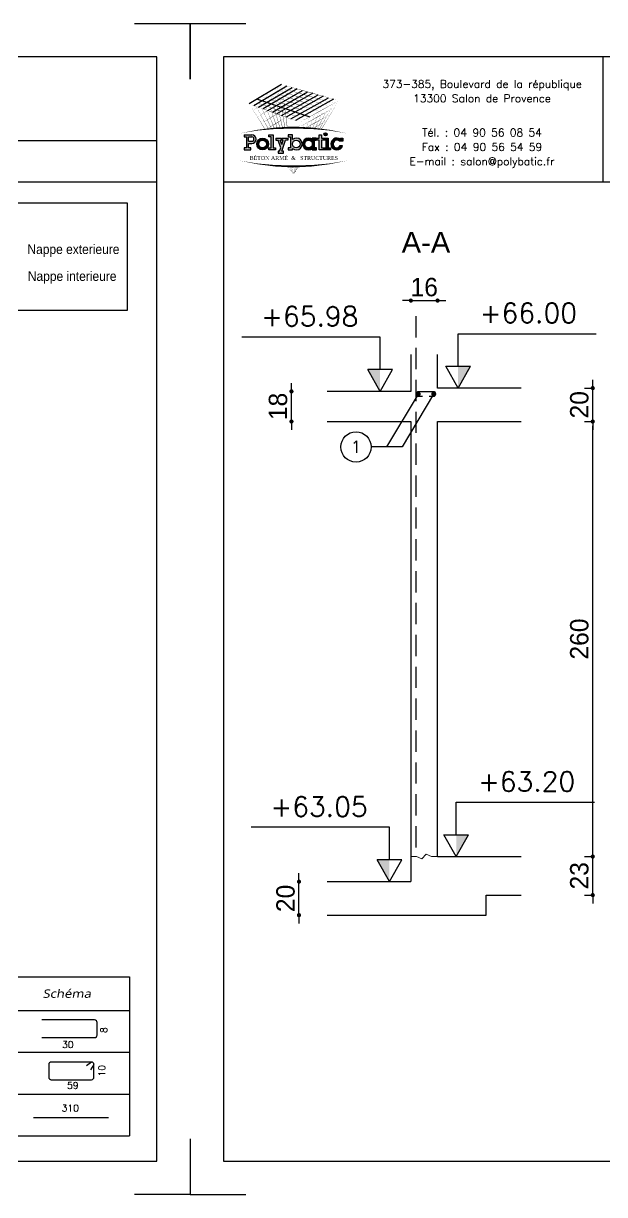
# Model space of a CAD drawing. Header units: metres. Extents: x -5618 to 118954, y -306 to 4637.
# Drawn here: x 10126 to 10473, y 894 to 1594 of the extents above; entities that cross this region are included whole.
import ezdxf
from ezdxf.enums import TextEntityAlignment as Align

# ---------------------------------------------------------------- set-up
doc = ezdxf.new("R2010")
doc.units = ezdxf.units.M
doc.linetypes.add('CACHEX2', pattern=[19.05, 12.7, -6.35])
for name, color, linetype in [('COTATION', 1, 'Continuous'), ('GO-CARTOUCHE', 7, 'Continuous'), ('GO-FER-HA', 140, 'Continuous'), ('GO-TEXTE', 9, 'Continuous'), ('GO-TEXTE-FER', 3, 'Continuous'), ('K_ENT_M_Building_V.76', 7, 'Continuous'), ('STR_COTATION', 1, 'Continuous'), ('STR_TS', 22, 'Continuous'), ('STR_VOI-POT', 6, 'Continuous')]:
    doc.layers.add(name, color=color, linetype=linetype)
doc.layers.add('Kofragna_forma', color=7, linetype='Continuous', lineweight=70)
doc.styles.add('GrDimensions', font='simplex.shx')
doc.styles.add('POLYBATIC', font='TIMES.TTF')
doc.styles.add('schéma', font='simplex.shx')
doc.styles.add('Tableau', font='romans.shx', dxfattribs={"width": 0.9, "oblique": 10})
doc.styles.add('Tableau2', font='trebuc.TTF', dxfattribs={"width": 0.9, "oblique": 10})
doc.styles.add('TEXTE', font='romans.shx')
doc.styles.add('TEXTEBA', font='ARIAL.TTF')
doc.dimstyles.new('COUPE-20', dxfattribs={"dimscale": 0.5, "dimtxt": 22, "dimasz": 5, "dimexe": 0.05, "dimexo": 0, "dimgap": 5, "dimtad": 1, "dimdec": 0, "dimdsep": 46, "dimtxsty": 'Standard', "dimblk1": 'DOT', "dimblk2": 'DOT', "dimsah": 1, "dimcen": 0, "dimdle": 150, "dimclrd": 1, "dimclre": 1, "dimclrt": 7, "dimadec": 0, "dimazin": 0, "dimtfac": 1, "dimtdec": 0, "dimtix": 1, "dimtmove": 2, "dimatfit": 3, "dimldrblk": 'DOT', "dimfxl": 0, "dimtvp": 1, "dimtolj": 1, "dimtzin": 0, "dimarcsym": 0})

# ---------------------------------------------------------------- blocks, each defined once
blk = doc.blocks.new('Barre libre')
at = {"layer": 'GO-TEXTE-FER'}
for p, q in [((0, 0), (0, -1)), ((0, 0), (8.9, 0)), ((0.8, 0), (0.8, -1)), ((1.8, 0), (1.8, -1)), ((2.8, 0), (2.8, -1)), ((3.6, 0), (3.6, -1)), ((5.1, 0), (5.1, -1)), ((5.9, 0), (5.9, -1)), ((8.9, 0), (8.9, -1)), ((0, -1), (8.9, -1))]:
    blk.add_line(p, q, dxfattribs=at)
at = {"layer": 'GO-TEXTE-FER', "color": 1}
blk.add_line((6.603, -0.563), (8.394, -0.563), dxfattribs=at)
at = {"layer": 'GO-TEXTE-FER', "color": 1, "style": 'Tableau'}
blk.add_attdef('Longueur', text='', height=0.16, dxfattribs=at).set_placement((7.481, -0.336), align=Align.MIDDLE_CENTER)
at = {"layer": 'GO-TEXTE-FER', "style": 'Tableau2', "width": 0.9}
blk.add_attdef('NUMERO', text='', height=0.28, dxfattribs=at).set_placement((0.4, -0.5), align=Align.MIDDLE_CENTER)
at = {"layer": 'GO-TEXTE-FER', "style": 'Tableau', "oblique": 10, "width": 0.9}
for tag, p in [('QUANTITE', (1.3, -0.5)), ('NOMBRE', (2.3, -0.5)), ('NUANCE', (3.2, -0.5)), ('LONGUEUR', (4.35, -0.5)), ('ESPACEMENTS', (5.5, -0.5))]:
    blk.add_attdef(tag, text='', height=0.2, dxfattribs=at).set_placement(p, align=Align.MIDDLE_CENTER)
blk = doc.blocks.new('U')
at = {"layer": 'GO-TEXTE-FER'}
for p, q in [((0, 0), (0, -1)), ((0, 0), (8.9, 0)), ((0.8, 0), (0.8, -1)), ((1.8, 0), (1.8, -1)), ((2.8, 0), (2.8, -1)), ((3.6, 0), (3.6, -1)), ((5.1, 0), (5.1, -1)), ((5.9, 0), (5.9, -1)), ((8.9, 0), (8.9, -1)), ((0, -1), (8.9, -1))]:
    blk.add_line(p, q, dxfattribs=at)
at = {"layer": 'GO-TEXTE-FER', "color": 1}
blk.add_lwpolyline([(6.803, -0.65), (8.063, -0.65, 0.414214), (8.123, -0.59), (8.123, -0.29, 0.414214), (8.063, -0.23), (6.803, -0.23)], format="xyb", dxfattribs=at)
at = {"layer": 'GO-TEXTE-FER', "color": 1, "style": 'Tableau'}
blk.add_attdef('Largeur', text='', height=0.16, rotation=90, dxfattribs=at).set_placement((8.284, -0.472), align=Align.MIDDLE_CENTER)
at = {"layer": 'GO-TEXTE-FER', "style": 'Tableau2', "width": 0.9}
blk.add_attdef('NUMERO', text='', height=0.28, dxfattribs=at).set_placement((0.4, -0.5), align=Align.MIDDLE_CENTER)
at = {"layer": 'GO-TEXTE-FER', "style": 'Tableau', "oblique": 10, "width": 0.9}
for tag, p in [('QUANTITE', (1.3, -0.5)), ('NOMBRE', (2.3, -0.5)), ('NUANCE', (3.2, -0.5)), ('LONGUEUR', (4.35, -0.5)), ('ESPACEMENTS', (5.5, -0.5))]:
    blk.add_attdef(tag, text='', height=0.2, dxfattribs=at).set_placement(p, align=Align.MIDDLE_CENTER)
at = {"layer": 'GO-TEXTE-FER', "color": 1, "style": 'Tableau'}
blk.add_attdef('Longueur', text='', height=0.16, dxfattribs=at).set_placement((7.422, -0.819), align=Align.MIDDLE_CENTER)
blk = doc.blocks.new('Désignation')
at = {"layer": 'GO-TEXTE-FER'}
for p, q in [((0, 0.8), (8.9, 0.8)), ((0, 0.8), (0, 0)), ((0.8, 0.8), (0.8, 0)), ((1.8, 0.8), (1.8, 0)), ((2.8, 0.8), (2.8, 0)), ((3.6, 0.8), (3.6, 0)), ((5.1, 0.8), (5.1, 0)), ((5.9, 0.8), (5.9, 0)), ((8.9, 0.8), (8.9, 0)), ((0, 0), (8.9, 0))]:
    blk.add_line(p, q, dxfattribs=at)
at = {"layer": 'GO-TEXTE-FER', "style": 'Tableau2', "oblique": 10}
for s, p in [('Longueur', (4.356, 0.55)), ('Esp', (5.494, 0.55)), ('N°', (0.4, 0.4)), ('Qté', (1.3, 0.4)), ('Nbre', (2.3, 0.4)), ('HA', (3.2, 0.4))]:
    blk.add_text(s, height=0.2, dxfattribs=at).set_placement(p, align=Align.MIDDLE_CENTER)
at = {"layer": 'GO-TEXTE-FER', "color": 7, "style": 'Tableau', "oblique": 10, "width": 0.9}
for s, p in [('(m)', (4.356, 0.265)), ('(cm)', (5.494, 0.265))]:
    blk.add_text(s, height=0.15, dxfattribs=at).set_placement(p, align=Align.MIDDLE_CENTER)
at = {"layer": 'GO-TEXTE-FER', "style": 'Tableau2', "oblique": 10, "width": 1.2}
blk.add_text('Schéma', height=0.2, dxfattribs=at).set_placement((7.4, 0.4), align=Align.MIDDLE_CENTER)
blk = doc.blocks.new('Cadre')
at = {"layer": 'GO-TEXTE-FER'}
for p, q in [((0, 0), (0, -1)), ((0, 0), (8.9, 0)), ((0.8, 0), (0.8, -1)), ((1.8, 0), (1.8, -1)), ((2.8, 0), (2.8, -1)), ((3.6, 0), (3.6, -1)), ((5.1, 0), (5.1, -1)), ((5.9, 0), (5.9, -1)), ((8.9, 0), (8.9, -1)), ((0, -1), (8.9, -1))]:
    blk.add_line(p, q, dxfattribs=at)
at = {"layer": 'GO-TEXTE-FER', "color": 1}
for p, q in [((7.987, -0.237), (7.868, -0.328)), ((8.047, -0.297), (7.965, -0.422))]:
    blk.add_line(p, q, dxfattribs=at)
blk.add_lwpolyline([(6.967, -0.297), (6.967, -0.597, 0.414214), (7.027, -0.657), (7.987, -0.657, 0.414214), (8.047, -0.597), (8.047, -0.297, 0.414214), (7.987, -0.237), (7.027, -0.237, 0.414214)], format="xyb", close=True, dxfattribs=at)
at = {"layer": 'GO-TEXTE-FER', "color": 1, "style": 'Tableau'}
blk.add_attdef('Largeur', text='', height=0.16, rotation=90, dxfattribs=at).set_placement((8.237, -0.445), align=Align.MIDDLE_CENTER)
at = {"layer": 'GO-TEXTE-FER', "style": 'Tableau2', "width": 0.9}
blk.add_attdef('NUMERO', text='', height=0.28, dxfattribs=at).set_placement((0.4, -0.5), align=Align.MIDDLE_CENTER)
at = {"layer": 'GO-TEXTE-FER', "style": 'Tableau', "oblique": 10, "width": 0.9}
for tag, p in [('QUANTITE', (1.3, -0.5)), ('NOMBRE', (2.3, -0.5)), ('NUANCE', (3.2, -0.5)), ('LONGUEUR', (4.35, -0.5)), ('ESPACEMENTS', (5.5, -0.5))]:
    blk.add_attdef(tag, text='', height=0.2, dxfattribs=at).set_placement(p, align=Align.MIDDLE_CENTER)
at = {"layer": 'GO-TEXTE-FER', "color": 1, "style": 'Tableau'}
blk.add_attdef('Longueur', text='', height=0.16, dxfattribs=at).set_placement((7.542, -0.794), align=Align.MIDDLE_CENTER)
blk = doc.blocks.new('A$C492E529B')
h = blk.add_hatch(color=256)
h.paths.add_polyline_path([(-1.983, 0.1), (-2.083, 0.1), (-2.083, 0.3), (-1.933, 0.3, 1), (-1.933, 0.7), (-2.283, 0.7), (-2.283, 0.6), (-2.183, 0.6), (-2.183, 0.1), (-2.283, 0.1), (-2.283, 0), (-1.983, 0)])
h.paths.add_polyline_path([(-2.083, 0.4), (-2.083, 0.6), (-1.933, 0.6, -1), (-1.933, 0.4)], flags=16)
h = blk.add_hatch(color=256)
h.paths.add_polyline_path([(-1.158, 0.275, 1), (-1.708, 0.275, 1)])
h.paths.add_polyline_path([(-1.608, 0.275, -1), (-1.258, 0.275, -1)], flags=16)
for color, points in [(256, [(-0.938, 0.7), (-1.138, 0.7), (-1.138, 0.6), (-1.038, 0.6), (-1.038, 0.1), (-1.138, 0.1), (-1.138, 0), (-0.838, 0), (-0.838, 0.1), (-0.938, 0.1)]), (256, [(-0.367, 0.45), (-0.268, 0.45), (-0.268, 0.55), (-0.523, 0.55), (-0.523, 0.45), (-0.473, 0.45), (-0.543, 0.253), (-0.612, 0.45), (-0.562, 0.45), (-0.562, 0.55), (-0.818, 0.55), (-0.818, 0.45), (-0.718, 0.45), (-0.595, 0.101), (-0.648, -0.05), (-0.718, -0.05), (-0.718, -0.15), (-0.468, -0.15), (-0.468, -0.05), (-0.543, -0.05)]), (256, [(1.393, 0.55), (1.292, 0.55), (1.292, 0.7), (1.193, 0.7), (1.193, 0.55), (1.093, 0.55), (1.093, 0.45), (1.193, 0.45), (1.193, 0), (1.393, 0), (1.393, 0.1), (1.292, 0.1), (1.292, 0.45), (1.393, 0.45)]), (140, [(1.413, 0.725, 1), (1.563, 0.725, 1)]), (256, [(1.613, 0.55), (1.413, 0.55), (1.413, 0.45), (1.513, 0.45), (1.513, 0.1), (1.413, 0.1), (1.413, 0), (1.712, 0), (1.712, 0.1), (1.613, 0.1)]), (256, [(2.13, 0.4), (2.283, 0.4), (2.283, 0.55), (2.183, 0.55), (2.183, 0.487, 3.359496), (2.272, 0.2), (2.166, 0.2, -3.125802)])]:
    blk.add_hatch(color=color).paths.add_polyline_path(points)
h = blk.add_hatch(color=256)
h.paths.add_polyline_path([(-0.047, 0.487), (-0.047, 0.7), (-0.248, 0.7), (-0.248, 0.6), (-0.147, 0.6), (-0.147, 0.1), (-0.248, 0.1), (-0.248, 0), (-0.047, 0), (-0.047, 0.063, 2.12132)])
h.paths.add_polyline_path([(-0.047, 0.275, -1), (0.303, 0.275, -1)], flags=16)
h = blk.add_hatch(color=256)
h.paths.add_polyline_path([(1.073, 0.1), (0.973, 0.1), (0.973, 0.45), (1.073, 0.45), (1.073, 0.55), (0.873, 0.55), (0.873, 0.487, 2.12132), (0.873, 0.063), (0.873, 0), (1.073, 0)])
h.paths.add_polyline_path([(0.523, 0.275, -1), (0.873, 0.275, -1)], flags=16)
for p, q in [((0.873, 0.55), (0.873, 0.487)), ((1.073, 0.55), (0.873, 0.55)), ((1.073, 0.45), (1.073, 0.55)), ((-0.595, 0.101), (-0.718, 0.45)), ((-0.648, -0.05), (-0.595, 0.101)), ((-0.543, 0.253), (-0.612, 0.45)), ((-0.543, -0.05), (-0.367, 0.45)), ((-0.543, 0.253), (-0.473, 0.45)), ((0.873, 0.063), (0.873, 0)), ((0.973, 0.1), (0.973, 0.45)), ((0.973, 0.45), (1.073, 0.45)), ((1.073, 0.1), (0.973, 0.1)), ((1.073, 0), (1.073, 0.1)), ((2.166, 0.2), (2.272, 0.2)), ((0.873, 0), (1.073, 0))]:
    blk.add_line(p, q)
for points in [[(-2.283, 0.7), (-1.933, 0.7)], [(-2.283, 0.7), (-2.283, 0.6), (-2.183, 0.6), (-2.183, 0.1), (-2.283, 0.1), (-2.283, 0), (-1.983, 0), (-1.983, 0.1), (-2.083, 0.1), (-2.083, 0.3), (-1.933, 0.3)], [(-2.083, 0.4), (-2.083, 0.6), (-1.933, 0.6)], [(-1.138, 0.7), (-0.938, 0.7), (-0.938, 0.1), (-0.838, 0.1), (-0.838, 0), (-1.138, 0), (-1.138, 0.1), (-1.038, 0.1), (-1.038, 0.6), (-1.138, 0.6), (-1.138, 0.7)], [(-0.818, 0.55), (-0.562, 0.55)], [(-0.818, 0.55), (-0.818, 0.45), (-0.718, 0.45)], [(-0.612, 0.45), (-0.562, 0.45), (-0.562, 0.55)], [(-0.523, 0.55), (-0.268, 0.55), (-0.268, 0.45), (-0.367, 0.45)], [(-0.473, 0.45), (-0.523, 0.45), (-0.523, 0.55)], [(-0.248, 0.7), (-0.248, 0.6), (-0.147, 0.6), (-0.147, 0.1), (-0.248, 0.1), (-0.248, 0), (-0.047, 0), (-0.047, 0.063)], [(-0.047, 0.487), (-0.047, 0.7), (-0.248, 0.7)], [(1.093, 0.55), (1.193, 0.55), (1.193, 0.7), (1.292, 0.7), (1.292, 0.55), (1.393, 0.55), (1.393, 0.45), (1.292, 0.45), (1.292, 0.1), (1.393, 0.1), (1.393, 0), (1.193, 0), (1.193, 0.45), (1.093, 0.45)], [(1.093, 0.45), (1.093, 0.55)], [(1.413, 0.45), (1.413, 0.55), (1.613, 0.55), (1.613, 0.1), (1.712, 0.1), (1.712, 0), (1.413, 0), (1.413, 0.1), (1.513, 0.1), (1.513, 0.45), (1.413, 0.45)], [(2.183, 0.487), (2.183, 0.55), (2.283, 0.55), (2.283, 0.4), (2.13, 0.4)], [(-2.083, 0.4), (-1.933, 0.4)], [(-0.648, -0.05), (-0.718, -0.05), (-0.718, -0.15), (-0.468, -0.15), (-0.468, -0.05), (-0.543, -0.05)]]:
    blk.add_lwpolyline(points)
for centre, radius in [((-1.433, 0.275), 0.275), ((-1.433, 0.275), 0.175), ((0.128, 0.275), 0.175), ((0.698, 0.275), 0.175)]:
    blk.add_circle(centre, radius)
at = {"color": 140}
blk.add_circle((1.488, 0.725), 0.075, dxfattribs=at)
for centre, radius, start, end in [((-1.933, 0.5), 0.2, 270, 90), ((-1.933, 0.5), 0.1, 270, 90), ((0.128, 0.275), 0.275, 230.4788, 129.5212), ((0.698, 0.275), 0.275, 50.4788, 309.5212), ((2.008, 0.275), 0.275, 50.4788, 344.1734), ((2.008, 0.275), 0.175, 45.5847, 334.6231)]:
    blk.add_arc(centre, radius, start, end)
blk = doc.blocks.new('POLYBATIC')
at = {"color": 140}
for p, q in [((-0.43, 3.281), (-1.602, 2.578)), ((-1.435, 2.518), (-0.241, 3.228)), ((-1.268, 2.457), (-0.053, 3.175)), ((0.135, 3.121), (-1.101, 2.397)), ((-0.934, 2.337), (0.323, 3.068)), ((-0.767, 2.276), (0.511, 3.015)), ((-1.309, 2.754), (0.586, 2.109)), ((0.7, 2.962), (-0.6, 2.216)), ((-0.433, 2.156), (0.888, 2.908)), ((1.076, 2.855), (-0.266, 2.095)), ((-0.099, 2.035), (1.264, 2.802)), ((1.452, 2.749), (0.067, 1.974))]:
    blk.add_line(p, q, dxfattribs=at)
for points in [[(-1.016, 2.93, 0.0156, 0, 0), (-0.43, 3.281, 0, 0, 0)], [(-0.391, 2.983, 0, 0.0156, 0), (-0.923, 2.663, 0, 0, 0)], [(0.122, 2.71, 0.0156, 0, 0), (-0.869, 3.018, 0, 0, 0)], [(-0.491, 1.706, 0.0136, 0, 0), (-0.869, 3.018, 0, 0, 0)], [(-0.838, 2.873, 0.0156, 0, 0), (-0.241, 3.228, 0, 0, 0)], [(0.283, 2.803, 0.0156, 0, 0), (-0.723, 3.105, 0, 0, 0)], [(-0.398, 1.71, 0.014, 0, 0), (-0.723, 3.105, 0, 0, 0)], [(-0.661, 2.816, 0.0156, 0, 0), (-0.053, 3.175, 0, 0, 0)], [(0.444, 2.896, 0.0156, 0, 0), (-0.576, 3.193, 0, 0, 0)], [(-0.309, 1.714, 0.0145, 0, 0), (-0.576, 3.193, 0, 0, 0)], [(-0.483, 2.759, 0.0156, 0, 0), (0.135, 3.121, 0, 0, 0)], [(0.605, 2.988, 0.0156, 0, 0), (-0.43, 3.281, 0, 0, 0)], [(-0.225, 1.716, 0.0149, 0, 0), (-0.43, 3.281, 0, 0, 0)], [(-0.305, 2.702, 0.0156, 0, 0), (0.323, 3.068, 0, 0, 0)], [(-0.128, 2.646, 0.0156, 0, 0), (0.511, 3.015, 0, 0, 0)], [(1.641, 2.695, 0, 0.0156, 0), (0.605, 2.988, 0, 0, 0)], [(-1.602, 2.578, 0, 0.0156, 0), (-1.016, 2.93, 0, 0, 0)], [(-0.684, 2.246, 0.0156, 0, 0), (-1.602, 2.578, 0, 0, 0)], [(-1.031, 1.66, 0.0111, 0, 0), (-1.602, 2.578, 0, 0, 0)], [(-1.456, 2.344, 0, 0.0156, 0), (-0.923, 2.663, 0, 0, 0)], [(-0.522, 2.339, 0.0156, 0, 0), (-1.455, 2.666, 0, 0, 0)], [(-0.913, 1.673, 0.0116, 0, 0), (-1.455, 2.666, 0, 0, 0)], [(-1.435, 2.518, 0, 0.0156, 0), (-0.838, 2.873, 0, 0, 0)], [(-0.361, 2.432, 0.0156, 0, 0), (-1.309, 2.754, 0, 0, 0)], [(-0.8, 1.684, 0.0121, 0, 0), (-1.309, 2.754, 0, 0, 0)], [(-1.268, 2.457, 0, 0.0156, 0), (-0.661, 2.816, 0, 0, 0)], [(-0.2, 2.524, 0.0156, 0, 0), (-1.162, 2.842, 0, 0, 0)], [(-0.692, 1.693, 0.0126, 0, 0), (-1.162, 2.842, 0, 0, 0)], [(-1.101, 2.397, 0, 0.0156, 0), (-0.483, 2.759, 0, 0, 0)], [(-0.039, 2.617, 0.0156, 0, 0), (-1.016, 2.93, 0, 0, 0)], [(-0.589, 1.7, 0.0131, 0, 0), (-1.016, 2.93, 0, 0, 0)], [(-0.934, 2.337, 0, 0.0156, 0), (-0.305, 2.702, 0, 0, 0)], [(-0.352, 2.685, 0, 0.0156, 0), (-0.831, 2.397, 0, 0, 0)], [(-0.767, 2.276, 0, 0.0156, 0), (-0.128, 2.646, 0, 0, 0)], [(-0.6, 2.216, 0, 0.0156, 0), (0.05, 2.589, 0, 0, 0)], [(0.937, 2.305, 0, 0.0156, 0), (-0.039, 2.617, 0, 0, 0)], [(0.05, 2.589, 0.0156, 0, 0), (0.7, 2.962, 0, 0, 0)], [(1.113, 2.402, 0, 0.0156, 0), (0.122, 2.71, 0, 0, 0)], [(0.227, 2.532, 0.0156, 0, 0), (0.888, 2.908, 0, 0, 0)], [(1.289, 2.5, 0, 0.0156, 0), (0.283, 2.803, 0, 0, 0)], [(0.405, 2.475, 0.0156, 0, 0), (1.076, 2.855, 0, 0, 0)], [(1.465, 2.598, 0, 0.0156, 0), (0.444, 2.896, 0, 0, 0)], [(0.582, 2.418, 0.0156, 0, 0), (1.264, 2.802, 0, 0, 0)], [(0.76, 2.362, 0.0156, 0, 0), (1.452, 2.749, 0, 0, 0)], [(0.937, 2.305, 0.0156, 0, 0), (1.641, 2.695, 0, 0, 0)], [(0.942, 1.67, 0.0112, 0, 0), (1.465, 2.598, 0, 0, 0)], [(1.012, 1.663, 0.012, 0, 0), (1.641, 2.695, 0, 0, 0)], [(-1.31, 2.109, 0, 0.0156, 0), (-0.831, 2.397, 0, 0, 0)], [(-1.165, 1.875, 0, 0.0156, 0), (-0.739, 2.131, 0, 0, 0)], [(-0.312, 2.386, 0, 0.0156, 0), (-0.739, 2.131, 0, 0, 0)], [(0.234, 1.914, 0, 0.0156, 0), (-0.684, 2.246, 0, 0, 0)], [(0.41, 2.012, 0, 0.0156, 0), (-0.522, 2.339, 0, 0, 0)], [(-0.433, 2.156, 0, 0.0156, 0), (0.227, 2.532, 0, 0, 0)], [(0.586, 2.109, 0, 0.0156, 0), (-0.361, 2.432, 0, 0, 0)], [(-0.266, 2.095, 0, 0.0156, 0), (0.405, 2.475, 0, 0, 0)], [(0.762, 2.207, 0, 0.0156, 0), (-0.2, 2.524, 0, 0, 0)], [(-0.099, 2.035, 0, 0.0156, 0), (0.582, 2.418, 0, 0, 0)], [(0.067, 1.974, 0, 0.0156, 0), (0.76, 2.362, 0, 0, 0)], [(0.234, 1.914, 0, 0.0156, 0), (0.937, 2.305, 0, 0, 0)], [(0.587, 1.7, 0.00718, 0, 0), (0.762, 2.207, 0, 0, 0)], [(0.689, 1.693, 0.0083, 0, 0), (0.937, 2.305, 0, 0, 0)], [(0.765, 1.884, 0.0156, 0, 0), (1.342, 2.205, 0, 0, 0)], [(0.781, 1.685, 0.00933, 0, 0), (1.113, 2.402, 0, 0, 0)], [(0.852, 2.095, 0.0156, 0, 0), (1.491, 2.45, 0, 0, 0)], [(0.865, 1.678, 0.0103, 0, 0), (1.289, 2.5, 0, 0, 0)], [(-1.953, 1.508, 0, 0.0781, -0.053843), (0, 1.719, 0, 0, 0)], [(-1.019, 1.641, 0, 0.0156, 0), (-0.646, 1.864, 0, 0, 0)], [(-0.273, 2.088, 0, 0.0156, 0), (-0.646, 1.864, 0, 0, 0)], [(-0.234, 1.79, 0, 0.00638, 0), (-0.365, 1.711, 0, 0.00638, 0)], [(1.953, 1.508, 0, 0.0781, 0.053843), (0, 1.719, 0, 0, 0)], [(0.213, 1.74, 0, 0.0156, 0), (0.852, 2.095, 0, 0, 0)], [(0.21, 1.716, 0.00323, 0, 0), (0.234, 1.914, 0, 0, 0)], [(0.349, 1.712, 0.00465, 0, 0), (0.41, 2.012, 0, 0, 0)], [(0.447, 1.708, 0.00693, 0.0156, 0), (0.767, 1.886, 0, 0, 0)], [(0.474, 1.706, 0.00597, 0, 0), (0.586, 2.109, 0, 0, 0)], [(0.68, 1.675, 0.0156, 0, 0), (1.193, 1.96, 0, 0, 0)], [(0.96, 1.668, 0.00293, 0, 0), (1.044, 1.715, 0, 0, 0)], [(-1.953, 0.523, 0, 0.0781, 0.053843), (0, 0.312, 0, 0, 0)], [(1.953, 0.523, 0, 0.0781, -0.053843), (0, 0.312, 0, 0, 0)], [(0, 0, 0, 0.00381, 0), (-0.195, 0.315, 0, 0.00381, 0)], [(0, 0, 0, 0.00368, 0), (-0.171, 0.314, 0, 0.00368, 0)], [(0, 0, 0, 0.00356, 0), (-0.149, 0.314, 0, 0.00356, 0)], [(0, 0, 0, 0.00345, 0), (-0.128, 0.313, 0, 0.00345, 0)], [(0, 0, 0, 0.00334, 0), (-0.109, 0.313, 0, 0.00334, 0)], [(0, 0, 0, 0.00324, 0), (-0.09, 0.313, 0, 0.00324, 0)], [(0, 0, 0, 0.00315, 0), (-0.073, 0.313, 0, 0.00315, 0)], [(0, 0, 0, 0.00306, 0), (-0.056, 0.313, 0, 0.00306, 0)], [(0, 0, 0, 0.00306, 0), (-0.056, 0.313, 0, 0.00306, 0)], [(0, 0, 0, 0.00298, 0), (-0.041, 0.313, 0, 0.00298, 0)], [(0, 0, 0, 0.0051, 0), (0.038, 0.313, 0, 0.0051, 0)], [(0, 0, 0, 0.00425, 0), (0.127, 0.313, 0, 0.00425, 0)], [(0, 0, 0, 0.00408, 0), (0.145, 0.314, 0, 0.00408, 0)], [(0, 0, 0, 0.00392, 0), (0.162, 0.314, 0, 0.00392, 0)], [(0, 0, 0, 0.00378, 0), (0.177, 0.314, 0, 0.00378, 0)], [(0, 0, 0, 0.00365, 0), (0.191, 0.315, 0, 0.00365, 0)], [(0, 0, 0, 0.00486, 0), (0.064, 0.313, 0, 0.00486, 0)], [(0, 0, 0, 0.00464, 0), (0.087, 0.313, 0, 0.00464, 0)], [(0, 0, 0, 0.00443, 0), (0.108, 0.313, 0, 0.00443, 0)]]:
    blk.add_lwpolyline(points, format="xyseb", dxfattribs=at)
at = {"color": 5, "xscale": 0.78125, "yscale": 0.78125, "zscale": 0.78125}
blk.add_blockref('A$C492E529B', (0, 0.91), dxfattribs=at)
at = {"lineweight": 60, "style": 'POLYBATIC'}
for s, p in [('BÉTON ARMÉ', (-1.587, 0.547)), ('STRUCTURES', (0.24, 0.547))]:
    blk.add_text(s, height=0.1406, dxfattribs=at).set_placement(p)
at = {"color": 140, "style": 'POLYBATIC'}
blk.add_text('&', height=0.141, dxfattribs=at).set_placement((0, 0.547), align=Align.CENTER)
blk = doc.blocks.new('_DOT')
at = {"color": 0, "linetype": 'ByBlock'}
blk.add_line((-0.5, 0), (-1, 0), dxfattribs=at)
at = {"color": 0, "linetype": 'ByBlock', "const_width": 0.5}
blk.add_lwpolyline([(-0.25, 0, 1), (0.25, 0, 1)], format="xyb", close=True, dxfattribs=at)
blk = doc.blocks.new('*D786')
at = {"layer": 'COTATION', "color": 1, "lineweight": -2, "ltscale": 4.5}
for p, q in [((10466, 1098.29), (10466, 1100.79)), ((10461, 1095.79), (10466.03, 1095.79)), ((10466, 1072.79), (10466, 1095.79)), ((10461, 1072.79), (10466.03, 1072.79)), ((10466, 1070.29), (10466, 1067.79))]:
    blk.add_line(p, q, dxfattribs=at)
at = {"layer": 'DEFPOINTS', "color": 0, "lineweight": -3, "ltscale": 4.5}
for p in [(10423.23, 1095.79), (10466, 1095.79), (10423.23, 1072.79)]:
    blk.add_point(p, dxfattribs=at)
at = {"layer": 'COTATION', "color": 1, "lineweight": -2, "ltscale": 4.5, "xscale": 2.5, "yscale": 2.5, "zscale": 2.5}
for p, rotation in [((10466, 1095.79), 270), ((10466, 1072.79), 90)]:
    blk.add_blockref('_DOT', p, dxfattribs=dict(at, rotation=rotation))
at = {"layer": 'COTATION', "color": 7, "lineweight": -3, "ltscale": 4.5, "insert": (10458, 1084.29), "char_height": 11, "attachment_point": 5, "rotation": 90}
blk.add_mtext('\\A1;23', dxfattribs=at)
blk = doc.blocks.new('*D787')
at = {"layer": 'COTATION', "color": 1, "lineweight": -2, "ltscale": 4.5}
for p, q in [((10461, 1355.79), (10466.03, 1355.79)), ((10466, 1098.29), (10466, 1353.29)), ((10461, 1095.79), (10466.03, 1095.79))]:
    blk.add_line(p, q, dxfattribs=at)
at = {"layer": 'DEFPOINTS', "color": 0, "lineweight": -3, "ltscale": 4.5}
for p in [(10423.23, 1355.79), (10466, 1355.79), (10423.23, 1095.79)]:
    blk.add_point(p, dxfattribs=at)
at = {"layer": 'COTATION', "color": 1, "lineweight": -2, "ltscale": 4.5, "xscale": 2.5, "yscale": 2.5, "zscale": 2.5}
for p, rotation in [((10466, 1355.79), 90), ((10466, 1095.79), 270)]:
    blk.add_blockref('_DOT', p, dxfattribs=dict(at, rotation=rotation))
at = {"layer": 'COTATION', "color": 7, "lineweight": -3, "ltscale": 4.5, "insert": (10458, 1225.79), "char_height": 11, "attachment_point": 5, "rotation": 90}
blk.add_mtext('\\A1;260', dxfattribs=at)
blk = doc.blocks.new('*D788')
at = {"layer": 'COTATION', "color": 1, "lineweight": -2, "ltscale": 4.5}
for p, q in [((10466, 1378.29), (10466, 1380.79)), ((10461, 1375.79), (10466.03, 1375.79)), ((10466, 1355.79), (10466, 1375.79)), ((10461, 1355.79), (10466.03, 1355.79)), ((10466, 1353.29), (10466, 1350.79))]:
    blk.add_line(p, q, dxfattribs=at)
at = {"layer": 'DEFPOINTS', "color": 0, "lineweight": -3, "ltscale": 4.5}
for p in [(10423.23, 1375.79), (10466, 1375.79), (10423.23, 1355.79)]:
    blk.add_point(p, dxfattribs=at)
at = {"layer": 'COTATION', "color": 1, "lineweight": -2, "ltscale": 4.5, "xscale": 2.5, "yscale": 2.5, "zscale": 2.5}
for p, rotation in [((10466, 1375.79), 270), ((10466, 1355.79), 90)]:
    blk.add_blockref('_DOT', p, dxfattribs=dict(at, rotation=rotation))
at = {"layer": 'COTATION', "color": 7, "lineweight": -3, "ltscale": 4.5, "insert": (10458, 1365.79), "char_height": 11, "attachment_point": 5, "rotation": 90}
blk.add_mtext('\\A1;20', dxfattribs=at)
blk = doc.blocks.new('*D789')
at = {"layer": 'DEFPOINTS', "color": 0, "lineweight": -3, "ltscale": 4.5}
for p in [(10373.23, 1428.07), (10357.23, 1395.79, 187.69), (10373.23, 1395.79, 187.69)]:
    blk.add_point(p, dxfattribs=at)
at = {"layer": 'STR_COTATION', "color": 1, "lineweight": -2, "ltscale": 4.5}
for p, q in [((10354.73, 1428.07), (10352.23, 1428.07)), ((10357.23, 1428.08), (10357.23, 1428.09)), ((10357.23, 1428.07), (10373.23, 1428.07)), ((10373.23, 1428.08), (10373.23, 1428.09)), ((10375.73, 1428.07), (10378.23, 1428.07))]:
    blk.add_line(p, q, dxfattribs=at)
at = {"layer": 'STR_COTATION', "color": 1, "lineweight": -2, "ltscale": 4.5, "xscale": 2.5, "yscale": 2.5, "zscale": 2.5}
blk.add_blockref('_DOT', (10357.23, 1428.07), dxfattribs=at)
at = {"layer": 'STR_COTATION', "color": 1, "lineweight": -2, "ltscale": 4.5, "xscale": 2.5, "yscale": 2.5, "zscale": 2.5, "rotation": 180}
blk.add_blockref('_DOT', (10373.23, 1428.07), dxfattribs=at)
at = {"layer": 'STR_COTATION', "color": 7, "lineweight": -3, "ltscale": 4.5, "insert": (10365.23, 1436.07), "char_height": 11, "attachment_point": 5}
blk.add_mtext('\\A1;16', dxfattribs=at)
blk = doc.blocks.new('*D790')
at = {"layer": 'DEFPOINTS', "color": 0, "lineweight": -3, "ltscale": 4.5}
for p in [(10290.32, 1080.79), (10307.23, 1080.79, 187.69), (10309.2, 1060.79, 187.69)]:
    blk.add_point(p, dxfattribs=at)
at = {"layer": 'STR_COTATION', "color": 1, "lineweight": -2, "ltscale": 4.5}
for p, q in [((10290.32, 1083.29), (10290.32, 1085.79)), ((10290.3, 1080.79), (10290.29, 1080.79)), ((10290.32, 1060.79), (10290.32, 1080.79)), ((10290.3, 1060.79), (10290.29, 1060.79)), ((10290.32, 1058.29), (10290.32, 1055.79))]:
    blk.add_line(p, q, dxfattribs=at)
at = {"layer": 'STR_COTATION', "color": 1, "lineweight": -2, "ltscale": 4.5, "xscale": 2.5, "yscale": 2.5, "zscale": 2.5}
for p, rotation in [((10290.32, 1080.79), 270), ((10290.32, 1060.79), 90)]:
    blk.add_blockref('_DOT', p, dxfattribs=dict(at, rotation=rotation))
at = {"layer": 'STR_COTATION', "color": 7, "lineweight": -3, "ltscale": 4.5, "insert": (10282.32, 1070.79), "char_height": 11, "attachment_point": 5, "rotation": 90}
blk.add_mtext('\\A1;20', dxfattribs=at)
blk = doc.blocks.new('*D791')
at = {"layer": 'DEFPOINTS', "color": 0, "lineweight": -3, "ltscale": 4.5}
for p in [(10285.83, 1373.79), (10307.23, 1373.79, 281.53), (10307.23, 1355.79, 281.53)]:
    blk.add_point(p, dxfattribs=at)
at = {"layer": 'STR_COTATION', "color": 1, "lineweight": -2, "ltscale": 4.5}
for p, q in [((10285.81, 1373.79), (10285.8, 1373.79)), ((10285.83, 1376.29), (10285.83, 1378.79)), ((10285.83, 1355.79), (10285.83, 1373.79)), ((10285.81, 1355.79), (10285.8, 1355.79)), ((10285.83, 1353.29), (10285.83, 1350.79))]:
    blk.add_line(p, q, dxfattribs=at)
at = {"layer": 'STR_COTATION', "color": 1, "lineweight": -2, "ltscale": 4.5, "xscale": 2.5, "yscale": 2.5, "zscale": 2.5}
for p, rotation in [((10285.83, 1373.79), 270), ((10285.83, 1355.79), 90)]:
    blk.add_blockref('_DOT', p, dxfattribs=dict(at, rotation=rotation))
at = {"layer": 'STR_COTATION', "color": 7, "lineweight": -3, "ltscale": 4.5, "insert": (10277.83, 1364.79), "char_height": 11, "attachment_point": 5, "rotation": 90}
blk.add_mtext('\\A1;18', dxfattribs=at)

msp = doc.modelspace()

# ---------------------------------------------------------------- linework, layer by layer
msp.add_line((10000.43, 1523.74), (10205.29, 1523.74))
at = {"color": 7, "linetype": 'Continuous', "lineweight": -3}
for p, q in [((10346.24, 1386.79, 281.53), (10331.49, 1386.79, 281.53)), ((10338.86, 1373.79, 281.53), (10331.49, 1386.79, 281.53)), ((10346.24, 1386.79, 281.53), (10331.49, 1386.79, 281.53)), ((10338.86, 1373.79, 281.53), (10331.49, 1386.79, 281.53)), ((10338.86, 1373.79, 281.53), (10346.24, 1386.79, 281.53)), ((10338.86, 1373.79, 281.53), (10346.24, 1386.79, 281.53)), ((10378.06, 1388.79, 187.69), (10392.81, 1388.79, 187.69)), ((10385.43, 1375.79, 187.69), (10378.06, 1388.79, 187.69)), ((10378.06, 1388.79, 187.69), (10392.81, 1388.79, 187.69)), ((10385.43, 1375.79, 187.69), (10378.06, 1388.79, 187.69)), ((10385.43, 1375.79, 187.69), (10392.81, 1388.79, 187.69)), ((10385.43, 1375.79, 187.69), (10392.81, 1388.79, 187.69)), ((10377, 1108.79, 187.69), (10391.75, 1108.79, 187.69)), ((10384.37, 1095.79, 187.69), (10377, 1108.79, 187.69)), ((10377, 1108.79, 187.69), (10391.75, 1108.79, 187.69)), ((10384.37, 1095.79, 187.69), (10377, 1108.79, 187.69)), ((10384.37, 1095.79, 187.69), (10391.75, 1108.79, 187.69)), ((10384.37, 1095.79, 187.69), (10391.75, 1108.79, 187.69)), ((10351.81, 1093.79, 187.69), (10337.06, 1093.79, 187.69)), ((10344.43, 1080.79, 187.69), (10337.06, 1093.79, 187.69)), ((10351.81, 1093.79, 187.69), (10337.06, 1093.79, 187.69)), ((10344.43, 1080.79, 187.69), (10337.06, 1093.79, 187.69)), ((10344.43, 1080.79, 187.69), (10351.81, 1093.79, 187.69)), ((10344.43, 1080.79, 187.69), (10351.81, 1093.79, 187.69))]:
    msp.add_line(p, q, dxfattribs=at)
for points in [[(10191.96, 1593.71), (10225.29, 1593.71), (10225.29, 1560.38)], [(10225.29, 1560.38), (10225.29, 1593.71), (10258.62, 1593.71)], [(10471.93, 1573.71), (10471.93, 1498.77)], [(10205.29, 1498.77), (9255.38, 1498.77)], [(11195.19, 1498.77), (10245.28, 1498.77)], [(10225.29, 927.11), (10225.29, 893.78), (10191.96, 893.78)], [(10225.29, 927.11), (10225.29, 893.78), (10258.62, 893.78)]]:
    msp.add_lwpolyline(points)
for points in [[(9255.38, 1573.71), (9255.38, 913.78), (10205.29, 913.78), (10205.29, 1573.71)], [(10245.28, 1573.71), (10245.28, 913.78), (11195.19, 913.78), (11195.19, 1573.71)]]:
    msp.add_lwpolyline(points, close=True)
at = {"lineweight": 18, "elevation": 187.69}
msp.add_lwpolyline([(10357.23, 1095.79), (10360.69, 1095.79), (10363.72, 1094.36), (10366.46, 1097.13), (10369.62, 1095.79), (10373.23, 1095.79)], dxfattribs=at)
at = {"color": 7, "linetype": 'Continuous', "lineweight": -3}
for points in [[(10331.49, 1386.79, 281.53), (10338.86, 1373.79, 281.53), (10338.86, 1386.76, 281.53)], [(10331.49, 1386.79, 281.53), (10338.86, 1373.79, 281.53), (10338.86, 1386.76, 281.53)], [(10392.81, 1388.79, 187.69), (10385.43, 1375.79, 187.69), (10385.43, 1388.76, 187.69)], [(10392.81, 1388.79, 187.69), (10385.43, 1375.79, 187.69), (10385.43, 1388.76, 187.69)], [(10391.75, 1108.79, 187.69), (10384.37, 1095.79, 187.69), (10384.37, 1108.75, 187.69)], [(10391.75, 1108.79, 187.69), (10384.37, 1095.79, 187.69), (10384.37, 1108.75, 187.69)], [(10337.06, 1093.79, 187.69), (10344.43, 1080.79, 187.69), (10344.43, 1093.75, 187.69)], [(10337.06, 1093.79, 187.69), (10344.43, 1080.79, 187.69), (10344.43, 1093.75, 187.69)]]:
    msp.add_solid(points, dxfattribs=at)
at = {"layer": 'GO-FER-HA', "elevation": 93.84}
for points in [[(10370.85, 1372.22), (10352.07, 1340.59), (10333.49, 1340.59)], [(10361.52, 1372.22), (10342.74, 1340.59), (10333.49, 1340.59)]]:
    msp.add_lwpolyline(points, dxfattribs=at)
at = {"layer": 'GO-FER-HA'}
msp.add_circle((10324.43, 1340.59, 93.84), 9.06, dxfattribs=at)
at = {"layer": 'K_ENT_M_Building_V.76', "color": 30, "linetype": 'Continuous', "lineweight": -3}
for p, q in [((10385.43, 1388.79, 187.69), (10385.43, 1408.29, 187.69)), ((10385.43, 1408.29, 187.69), (10391.93, 1408.29, 187.69)), ((10385.43, 1388.79, 187.69), (10385.43, 1408.29, 187.69)), ((10385.43, 1408.29, 187.69), (10391.93, 1408.29, 187.69)), ((10391.93, 1408.29, 187.69), (10468.07, 1408.29, 187.69)), ((10391.93, 1408.29, 187.69), (10468.07, 1408.29, 187.69)), ((10332.36, 1406.29, 281.53), (10256.22, 1406.29, 281.53)), ((10332.36, 1406.29, 281.53), (10256.22, 1406.29, 281.53)), ((10338.86, 1406.29, 281.53), (10332.36, 1406.29, 281.53)), ((10338.86, 1406.29, 281.53), (10332.36, 1406.29, 281.53)), ((10338.86, 1386.79, 281.53), (10338.86, 1406.29, 281.53)), ((10338.86, 1386.79, 281.53), (10338.86, 1406.29, 281.53)), ((10384.37, 1108.79, 187.69), (10384.37, 1128.29, 187.69)), ((10384.37, 1128.29, 187.69), (10390.87, 1128.29, 187.69)), ((10384.37, 1108.79, 187.69), (10384.37, 1128.29, 187.69)), ((10384.37, 1128.29, 187.69), (10390.87, 1128.29, 187.69)), ((10390.87, 1128.29, 187.69), (10467.02, 1128.29, 187.69)), ((10390.87, 1128.29, 187.69), (10467.02, 1128.29, 187.69)), ((10337.93, 1113.29, 187.69), (10261.79, 1113.29, 187.69)), ((10337.93, 1113.29, 187.69), (10261.79, 1113.29, 187.69)), ((10344.43, 1113.29, 187.69), (10337.93, 1113.29, 187.69)), ((10344.43, 1113.29, 187.69), (10337.93, 1113.29, 187.69)), ((10344.43, 1093.79, 187.69), (10344.43, 1113.29, 187.69)), ((10344.43, 1093.79, 187.69), (10344.43, 1113.29, 187.69))]:
    msp.add_line(p, q, dxfattribs=at)
at = {"layer": 'Kofragna_forma', "color": 4, "lineweight": -3}
for p, q in [((10357.23, 1395.79, 187.69), (10357.23, 1373.79, 187.69)), ((10373.23, 1375.79, 187.69), (10373.23, 1395.79, 187.69)), ((10357.23, 1373.79, 281.53), (10307.23, 1373.79, 281.53)), ((10423.23, 1375.79, 187.69), (10373.23, 1375.79, 187.69)), ((10307.23, 1355.79, 281.53), (10357.23, 1355.79, 281.53)), ((10357.23, 1355.79, 187.69), (10357.23, 1080.79, 187.69)), ((10373.23, 1095.79, 187.69), (10373.23, 1355.79, 187.69)), ((10373.23, 1355.79, 187.69), (10423.23, 1355.79, 187.69)), ((10373.23, 1095.79, 187.69), (10423.23, 1095.79, 187.69)), ((10307.23, 1080.79, 187.69), (10357.23, 1080.79, 187.69)), ((10402.23, 1072.79, 187.69), (10423.23, 1072.79, 187.69)), ((10402.23, 1060.79, 187.69), (10402.23, 1072.79, 187.69)), ((10307.23, 1060.79, 187.69), (10402.23, 1060.79, 187.69))]:
    msp.add_line(p, q, dxfattribs=at)
at = {"layer": 'STR_TS', "color": 7}
msp.add_lwpolyline([(10026.1, 1486.45), (10187.64, 1486.45), (10187.64, 1422.16), (10026.1, 1422.16)], close=True, dxfattribs=at)
at = {"layer": 'STR_VOI-POT', "color": 1, "linetype": 'CACHEX2', "elevation": 187.69}
msp.add_lwpolyline([(10360.23, 1418.79), (10360.23, 1095.79)], dxfattribs=at)
at = {"layer": 'STR_VOI-POT', "const_width": 1.44, "elevation": 93.84}
for points in [[(10362.39, 1372.22, 1), (10360.95, 1372.22, 1)], [(10371.57, 1372.22, 1), (10370.13, 1372.22, 1)]]:
    msp.add_lwpolyline(points, format="xyb", close=True, dxfattribs=at)
at = {"layer": 'STR_VOI-POT', "elevation": 93.84}
msp.add_lwpolyline([(10368.24, 1370.92), (10370.85, 1370.92, 0.414214), (10372.16, 1372.22), (10372.16, 1372.31, 0.414214), (10370.85, 1373.62), (10361.67, 1373.62, 0.431995), (10360.36, 1372.22), (10360.36, 1372.22, 0.414214), (10361.67, 1370.92), (10364.28, 1370.92)], format="xyb", dxfattribs=at)

# ---------------------------------------------------------------- block references
at = {"xscale": 16.49835000000894, "yscale": 16.49834999989253, "zscale": 16.49835000000003}
msp.add_blockref('POLYBATIC', (10287.05, 1503.09), dxfattribs=at)
at = {"layer": 'GO-FER-HA', "xscale": 25, "yscale": 25, "zscale": 25}
msp.add_blockref('Désignation', (9966.54, 1003.88), dxfattribs=at)
at = {"layer": 'GO-TEXTE-FER', "xscale": 25, "yscale": 25, "zscale": 25}
for name, p, values in [('U', (9966.54, 1003.88), {'NUMERO': '4', 'QUANTITE': '1', 'NOMBRE': '22', 'NUANCE': '6', 'Longueur': '30', 'Largeur': '8', 'LONGUEUR': '0.68', 'ESPACEMENTS': '20'}), ('Cadre', (9966.54, 978.88), {'NUMERO': '5', 'QUANTITE': '1', 'NOMBRE': '11', 'NUANCE': '6', 'Longueur': '59', 'Largeur': '10', 'LONGUEUR': '1.48', 'ESPACEMENTS': '20'}), ('Barre libre', (9966.54, 953.88), {'NUMERO': '6', 'QUANTITE': '1', 'NOMBRE': '2', 'NUANCE': '12', 'Longueur': '310', 'LONGUEUR': '3.10'})]:
    msp.add_blockref(name, p, dxfattribs=at).add_auto_attribs(values)

# ---------------------------------------------------------------- texts
at = {"style": 'schéma'}
for s, p in [('373-385, Boulevard de la république', (10399.81, 1555.18)), ('13300 Salon de Provence', (10399.81, 1546.55)), ('Tél. : 04 90 56 08 54', (10399.81, 1526.16)), ('Fax : 04 90 56 54 59', (10399.81, 1517.53)), ('E-mail : salon@polybatic.fr', (10399.81, 1508.9))]:
    msp.add_text(s, height=4.6662, dxfattribs=at).set_placement(p, align=Align.CENTER)
at = {"layer": 'GO-CARTOUCHE', "color": 2, "style": 'TEXTEBA', "width": 0.9}
for s, p in [('Nappe exterieure', (10155.46, 1455.9)), ('Nappe interieure', (10154.69, 1439.81))]:
    msp.add_text(s, height=5.7024, dxfattribs=at).set_placement(p, align=Align.CENTER)
at = {"layer": 'GO-FER-HA', "style": 'TEXTE'}
msp.add_text('1', height=7.2, rotation=360, dxfattribs=at).set_placement((10324.43, 1340.59, 93.84), align=Align.MIDDLE_CENTER)
at = {"layer": 'GO-TEXTE', "style": 'TEXTEBA'}
msp.add_text('A-A', height=12.497, dxfattribs=at).set_placement((10351.72, 1456.62, 187.69))
at = {"layer": 'K_ENT_M_Building_V.76', "color": 0, "linetype": 'Continuous', "lineweight": -3, "char_height": 11.7, "style": 'GrDimensions'}
for s, insert, attachment_point in [('+65.98', (10325.86, 1412.79, 281.53), 9), ('+66.00', (10398.43, 1414.79, 187.69), 7), ('\\A1;+63.20', (10397.37, 1134.79, 187.69), 7), ('\\A1;+63.05', (10331.43, 1119.79, 187.69), 9)]:
    msp.add_mtext(s, dxfattribs=dict(at, insert=insert, attachment_point=attachment_point))

# ---------------------------------------------------------------- dimensions: what is measured, and where the dimension line sits
at = {"layer": 'COTATION', "lineweight": -3, "ltscale": 4.5}
for base, p1, p2, picture, middle in [((10466, 1375.79, 93.84), (10423.23, 1355.79, 93.84), (10423.23, 1375.79, 93.84), '*D788', (10458, 1365.79, 93.84)), ((10466, 1355.79, 93.84), (10423.23, 1095.79, 93.84), (10423.23, 1355.79, 93.84), '*D787', (10458, 1225.79, 93.84)), ((10466, 1095.79, 93.84), (10423.23, 1072.79, 93.84), (10423.23, 1095.79, 93.84), '*D786', (10458, 1084.29, 93.84))]:
    dim = msp.add_linear_dim(base=base, p1=p1, p2=p2, angle=90, dimstyle='COUPE-20', dxfattribs=at)
    dim.commit()
    dim.dimension.update_dxf_attribs({"geometry": picture, "text_midpoint": middle})
at = {"layer": 'STR_COTATION', "lineweight": -3, "ltscale": 4.5}
dim = msp.add_linear_dim(base=(10373.23, 1428.07), p1=(10357.23, 1395.79, 187.69), p2=(10373.23, 1395.79, 187.69), dimstyle='COUPE-20', override={"dimfxl": 0.1}, dxfattribs=at)
dim.commit()
dim.dimension.update_dxf_attribs({"geometry": '*D789', "text_midpoint": (10365.23, 1436.07)})
for base, p1, p2, picture, middle in [((10285.83, 1373.79), (10307.23, 1355.79, 281.53), (10307.23, 1373.79, 281.53), '*D791', (10277.83, 1364.79)), ((10290.32, 1080.79), (10309.2, 1060.79, 187.69), (10307.23, 1080.79, 187.69), '*D790', (10282.32, 1070.79))]:
    dim = msp.add_linear_dim(base=base, p1=p1, p2=p2, angle=90, dimstyle='COUPE-20', override={"dimfxl": 0.1}, dxfattribs=at)
    dim.commit()
    dim.dimension.update_dxf_attribs({"geometry": picture, "text_midpoint": middle})

doc.saveas('drawing.dxf')
